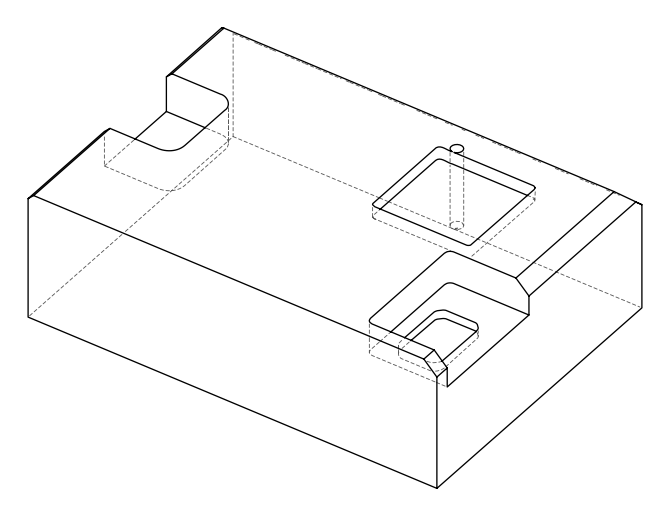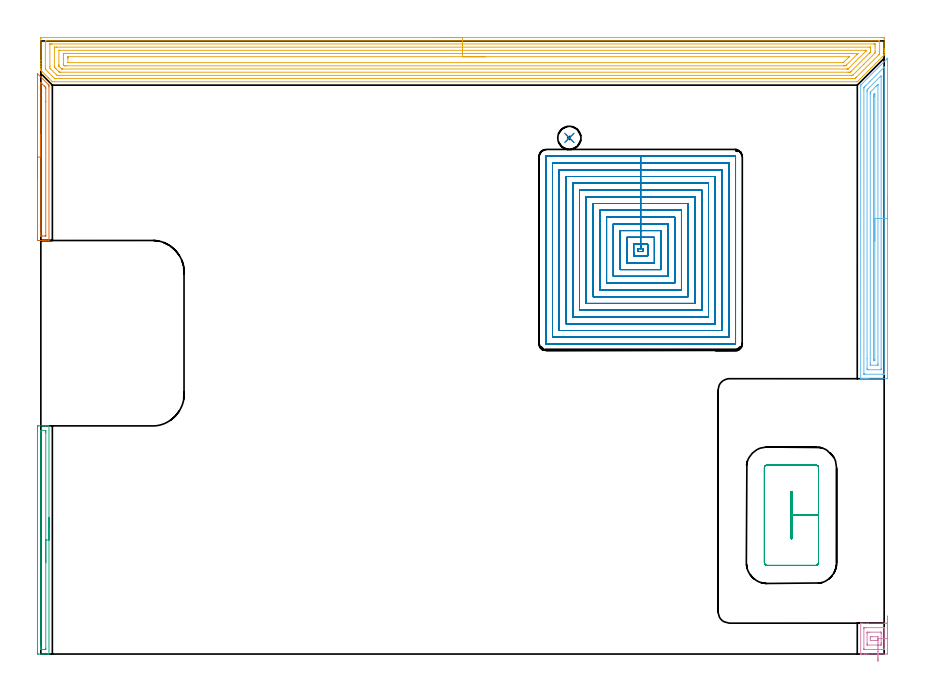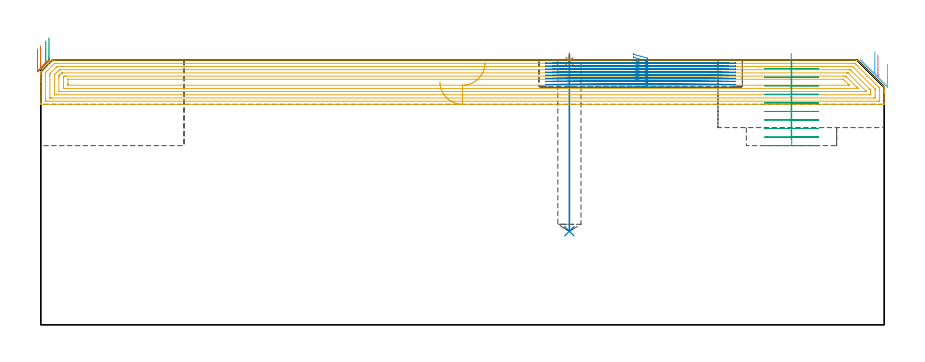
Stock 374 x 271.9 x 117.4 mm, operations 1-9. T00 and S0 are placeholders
(PLAN: 11 operations, 6 tool changes, 137.5 min)
(1 SPOT_DRILL | STEP1POCKET | NXT0321_9005460120000 | 0.03 min | 2 mm3)
(2 DRILL_BLIND_HOLE_INTO_CENTER | STEP1POCKET | UGT0301_216 | 0.31 min | 6128 mm3)
(3 AREA_MILL | FG_CHAMFER_SURFACE | UGT0205_001 | 1.8 min | 1359 mm3)
(4 AREA_MILL_1 | FG_CHAMFER_SURFACE_1 | UGT0205_001 | 0.74 min | 1434 mm3)
(5 AREA_MILL_2 | FG_CHAMFER_SURFACE_2 | UGT0205_001 | 21.08 min | 71841 mm3)
(6 AREA_MILL_3 | FG_CHAMFER_SURFACE_3 | UGT0205_001 | 5.64 min | 9962 mm3)
(7 AREA_MILL_4 | FG_CHAMFER_SURFACE_4 | UGT0205_001 | 1.33 min | 963 mm3)
(8 MILL_RECTANGULAR_POCKET | POCKET_RECTANGULAR_STRAIGHT | NXT0201_002 | Follow Part, ap 1.5, ae 75% | 46.7 min | 97267 mm3)
(9 MILL_RECTANGULAR_POCKET_1 | POCKET_RECTANGULAR_STRAIGHT_1 | NXT0201_012 | Follow Part, ap 4, ae 75% | 4.86 min | 88990 mm3)
(10 MILL_SLOT | SLOT_PARTIAL_RECTANGULAR | NXT0201_013 | Follow Part, ap 2.5, ae 75% | 40.83 min | 167420 mm3)
(11 MILL_SLOT_1 | SLOT_PARTIAL_RECTANGULAR_1 | NXT0201_012 | Follow Part, ap 4, ae 75% | 14.2 min | 194584 mm3)
(TOOL NXT0321_9005460120000 | NC Spot Drill, 142deg, 12mm, Carbide, Uncoated | D12 PA142 FL30 Z2)
(TOOL UGT0301_216 | Twist Drill 10.3 mm | D10.3 PA118 FL82 Z2)
(TOOL UGT0205_001 | Chamfer Mill 20 x 3 x 45 deg. | D20 FL50 Z2)
(TOOL NXT0201_002 | ENDMILL 6mm [R216.24-06050CBC13P 1620] | D6 R1 FL13 Z4)
(TOOL NXT0201_012 | ENDMILL 16mm [2P460-1600-NA 1630] | D16 FL38 Z6)
(TOOL NXT0201_013 | ENDMILL 10mm | D10 FL30 Z4)
(OP 1 SPOT_DRILL)
G17 G21 G94 G90
T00 M6
G54
G17 G0 G90 X234.4 Y228.9 S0 M3
G43 Z127.4 H0
G94 G81 G98 Z116.957 F250. R120.4
G80
M5
M2
(OP 2 DRILL_BLIND_HOLE_INTO_CENTER)
G17 G21 G94 G90
T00 M6
G54
G17 G0 G90 X234.4 Y228.9 S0 M3
G43 Z127.4 H0
G94 G81 G98 Z41.5 F250. R119.4
G80
M5
M2
(OP 3 AREA_MILL)
G17 G21 G94 G90
T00 M6
G54
G17 G0 G90 X3.6 Y60.6 S1061 M3
G43 Z127.4 H0
G94 G1 Y60.562 Z126.528 F250.
Y60.448 Z125.663
Y60.259 Z124.812
Y59.997 Z123.98
Y59.663 Z123.174
Y59.26 Z122.4
Y58.792 Z121.664
Y58.26 Z120.972
Y57.671 Z120.329
Y57.028 Z119.739
Y56.336 Z119.208
Y55.6 Z118.74
Y54.826 Z118.337
Y54.02 Z118.003
Y53.188 Z117.741
Y52.336 Z117.552
Y51.472 Z117.438
Y50.6 Z117.4
Y0.163
X3.598 Y0.01 Z117.388
X3.47 Y0.002 Z117.262
X3.336 Y0. Z117.135
X3. Z116.799
X2.363 Z116.157
X1.169 Z114.966
X0.612 Z114.406
X-1.138 Y0.001 Z112.658
X-1.357 Y0.004 Z112.439
X-1.492 Y0.01 Z112.304
X-1.497 Y0.243 Z112.301
X-1.5 Y0.609 Z112.3
Y0.978
Y100.591
X-1.497 Y100.957 Z112.301
X-1.492 Y101.19 Z112.304
X-1.138 Y101.2 Z112.658
X0.612 Z114.406
X1.169 Z114.966
X1.488 Z115.283
X2.044 Z115.84
X2.363 Z116.157
X3. Z116.799
X3.336 Z117.135
X3.47 Y101.198 Z117.262
X3.605 Y101.19 Z117.395
X3.6 Y101.041 Z117.4
Y50.6
X2.186 Z115.986
X2.185 Y2.576 Z115.985
X2.183 Y2.394 Z115.983
X2.179 Y2.04 Z115.979
X2.17 Y2.01 Z115.97
X2.106 Y2.006 Z115.906
X2.003 Y2.002 Z115.803
X1.874 Y2. Z115.674
X0.123 Y2.001 Z113.923
X-0.031 Y2.005 Z113.769
X-0.059 Y2.009 Z113.741
X-0.079 Y2.015 Z113.721
X-0.08 Y2.049 Z113.72
X-0.084 Y2.212 Z113.716
X-0.085 Y2.394 Z113.715
X-0.086 Y3.107 Z113.714
X-0.085 Y98.624 Z113.715
X-0.083 Y98.806 Z113.717
X-0.079 Y99.16 Z113.721
X-0.07 Y99.19 Z113.73
X-0.006 Y99.194 Z113.794
X0.097 Y99.198 Z113.897
X0.226 Y99.2 Z114.026
X1.977 Y99.199 Z115.777
X2.131 Y99.195 Z115.931
X2.159 Y99.191 Z115.959
X2.179 Y99.185 Z115.979
X2.18 Y99.151 Z115.98
X2.184 Y98.988 Z115.984
X2.185 Y98.806 Z115.985
X2.186 Y98.093 Z115.986
Y50.6
Y49.728 Z116.024
Y48.864 Z116.138
Y48.012 Z116.326
Y47.18 Z116.589
Y46.374 Z116.923
Y45.6 Z117.325
Y44.864 Z117.794
Y44.172 Z118.325
Y43.529 Z118.915
Y42.94 Z119.558
Y42.408 Z120.25
Y41.94 Z120.986
Y41.537 Z121.76
Y41.203 Z122.565
Y40.941 Z123.397
Y40.752 Z124.249
Y40.638 Z125.114
Y40.6 Z125.986
G0 Z127.4
M5
M2
(OP 4 AREA_MILL_1)
G17 G21 G94 G90
T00 M6
G54
G17 G0 G90 X375.5 Y16.85 S1061 M3
G43 Z127.4 H0
Z115.5
G94 G1 Y16.812 Z114.629 F250.
Y16.698 Z113.764
Y16.509 Z112.912
Y16.247 Z112.08
Y15.913 Z111.274
Y15.51 Z110.5
Y15.041 Z109.764
Y14.51 Z109.072
Y13.921 Z108.429
Y13.278 Z107.84
Y12.586 Z107.309
Y11.85 Z106.84
Y11.076 Z106.437
Y10.27 Z106.103
Y9.438 Z105.841
Y8.586 Z105.652
Y7.722 Z105.538
Y6.85 Z105.5
Y0.604
X375.497 Y0.307 Z105.502
X375.492 Y0.01 Z105.506
X375.19 Y0. Z105.807
X366.874 Z114.12
X366.297 Z114.7
X365.982 Z115.014
X365.405 Z115.591
X365.09 Z115.905
X364.022 Z116.977
X363.654 Z117.337
X363.611 Z117.38
X363.602 Y0.007 Z117.388
X363.6 Y0.157 Z117.4
Y13.542
X363.603 Y13.69 Z117.388
X363.651 Y13.692 Z117.34
X364.023 Y13.7 Z116.977
X364.46 Z116.539
X365.09 Z115.905
X366.297 Z114.7
X366.874 Z114.12
X374.298 Z106.699
X374.902 Y13.698 Z106.096
X375.492 Y13.693 Z105.505
X375.495 Y13.689 Z105.503
X375.499 Y13.096 Z105.501
X375.5 Y12.498 Z105.5
Y6.85
X374.086 Z106.914
Y2.388
Y2.312
X374.084 Y2.236 Z106.916
X374.08 Y2.085 Z106.92
X374.076 Y2.009 Z106.924
X374.058 Y2.006 Z106.942
X374.01 Y2.003 Z106.99
X373.506 Y2. Z107.494
X373.118 Z107.882
X365.478 Z115.522
X365.09 Y2.003 Z115.91
X365.036 Y2.006 Z115.964
X365.025 Y2.009 Z115.975
X365.021 Y2.06 Z115.979
X365.017 Y2.16 Z115.983
X365.015 Y2.312 Z115.985
X365.014 Y2.388 Z115.986
Y11.388
X365.016 Y11.464 Z115.984
X365.02 Y11.615 Z115.98
X365.024 Y11.691 Z115.976
X365.042 Y11.694 Z115.958
X365.09 Y11.697 Z115.91
X365.594 Y11.7 Z115.406
X365.982 Z115.018
X373.622 Z107.378
X374.01 Y11.697 Z106.99
X374.064 Y11.694 Z106.936
X374.075 Y11.691 Z106.925
X374.079 Y11.64 Z106.921
X374.083 Y11.54 Z106.917
X374.085 Y11.388 Z106.915
X374.086 Y11.312 Z106.914
Y6.85
X372.672 Z108.328
Y5.065
X372.671 Y4.62 Z108.329
X372.669 Y4.173 Z108.331
X372.667 Y4.062 Z108.333
X372.665 Y4.015 Z108.335
X372.571 Y4.01 Z108.429
X372.397 Y4.002 Z108.603
X372.226 Y4.001 Z108.774
X371.507 Y4. Z109.493
X366.701 Y4.001 Z114.299
X366.586 Y4.002 Z114.414
X366.494 Y4.006 Z114.506
X366.438 Y4.01 Z114.562
X366.435 Y4.026 Z114.565
X366.433 Y4.173 Z114.567
X366.429 Y4.618 Z114.571
Y9.08
X366.431 Y9.527 Z114.569
X366.433 Y9.638 Z114.567
X366.435 Y9.685 Z114.565
X366.529 Y9.69 Z114.471
X366.703 Y9.698 Z114.297
X366.874 Y9.699 Z114.126
X367.593 Y9.7 Z113.407
X372.399 Y9.699 Z108.601
X372.514 Y9.698 Z108.486
X372.606 Y9.694 Z108.394
X372.662 Y9.69 Z108.338
X372.665 Y9.674 Z108.335
X372.667 Y9.527 Z108.333
X372.671 Y9.082 Z108.329
X372.672 Y6.85 Z108.328
X371.257 Z109.743
X371.252 Y6.039 Z109.748
X371.251 Y6.016 Z109.749
X371.237 Y6.01 Z109.763
X371.185 Y6.005 Z109.815
X371.079 Y6.002 Z109.921
X370.867 Y6. Z110.133
X370.442 Z110.558
X368.013 Y6.002 Z112.987
X367.912 Y6.005 Z113.088
X367.863 Y6.01 Z113.137
X367.849 Y6.014 Z113.151
X367.843 Y6.85 Z113.157
X367.848 Y7.661 Z113.152
X367.849 Y7.684 Z113.151
X367.863 Y7.69 Z113.137
X367.915 Y7.694 Z113.085
X368.021 Y7.698 Z112.979
X368.233 Y7.7 Z112.767
X368.658 Z112.342
X371.087 Y7.698 Z109.913
X371.188 Y7.695 Z109.812
X371.237 Y7.69 Z109.763
X371.251 Y7.686 Z109.749
X371.257 Y6.85 Z109.743
Y5.978 Z109.781
X371.256 Y5.114 Z109.896
Y4.262 Z110.085
Y3.43 Z110.347
X371.255 Y2.624 Z110.681
Y1.85 Z111.085
Y1.115 Z111.554
Y0.423 Z112.085
X371.254 Y-0.22 Z112.675
Y-0.809 Z113.318
Y-1.34 Z114.01
Y-1.808 Z114.746
Y-2.211 Z115.52
Y-2.545 Z116.326
X371.253 Y-2.807 Z117.158
Y-2.995 Z118.01
Y-3.109 Z118.875
Y-3.146 Z119.747
G0 Z127.4
M5
M2
(OP 5 AREA_MILL_2)
G17 G21 G94 G90
T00 M6
G54
G17 G0 G90 X177. Y273.4 S1061 M3
G43 Z127.4 H0
Z107.8
G94 G1 X177.038 Z106.928 F250.
X177.152 Z106.063
X177.341 Z105.212
X177.603 Z104.38
X177.937 Z103.574
X178.34 Z102.8
X178.808 Z102.064
X179.339 Z101.372
X179.929 Z100.729
X180.572 Z100.139
X181.264 Z99.608
X182. Z99.14
X182.774 Z98.737
X183.58 Z98.403
X184.412 Z98.141
X185.263 Z97.952
X186.128 Z97.838
X187. Z97.8
X372.865
X373.374 Y273.398 Z97.802
X373.878 Y273.394 Z97.804
X373.991 Y273.392 Z97.806
X374. Y272.895 Z98.302
Y268.469 Z102.725
Y267.937 Z103.259
Y267.584 Z103.612
Y267.052 Z104.144
Y266.698 Z104.496
X373.999 Y265.813 Z105.385
X373.997 Y265.708 Z105.489
X373.97 Y265.674 Z105.525
X373.676 Y265.376 Z105.824
X373.23 Y264.928 Z106.269
X362.545 Y254.245 Z116.955
X362.212 Y253.913 Z117.285
X362.103 Y253.805 Z117.391
X361.754 Y253.8 Z117.4
X5.989
X5.1 Y253.805 Z117.395
X5.095
X3.307 Y255.592 Z115.606
X0.169 Y258.731 Z112.468
X0.004 Y258.892 Z112.3
X0.001 Y258.907 Z112.285
X0. Y259.084 Z112.109
Y259.438 Z111.762
Y259.795 Z111.405
Y260.502 Z110.694
Y261.74 Z109.457
Y263.157 Z108.038
Y272.895 Z98.302
X0.003 Y273.164 Z98.034
X0.01 Y273.392 Z97.806
X0.24 Y273.399 Z97.799
X187. Y273.4 Z97.8
Y271.986 Z99.214
X371.587 Y271.985 Z99.215
X371.612
X371.99 Y271.971 Z99.229
X371.993 Y271.856 Z99.344
X371.999 Y271.602 Z99.598
X372. Y267.175 Z104.025
X371.999 Y266.698 Z104.502
X371.996 Y266.293 Z104.907
X371.99 Y266.172 Z105.028
X371.926 Y266.087 Z105.113
X371.587 Y265.736 Z105.464
X361.754 Y255.904 Z115.296
X361.394 Y255.546 Z115.654
X361.213 Y255.369 Z115.831
X361.069 Y255.231 Z115.969
X360.86 Y255.216 Z115.984
X360.835 Y255.215 Z115.985
X359.966 Y255.214 Z115.986
X6.858
X6.423 Y255.217 Z115.983
X6.207 Y255.22 Z115.98
X6.156 Y255.221 Z115.979
X6.099 Y255.262 Z115.938
X5.989 Y255.366 Z115.834
X5.275 Y256.075 Z115.125
X5.095 Y256.255 Z114.945
X2.413 Y258.939 Z112.261
X2.08 Y259.282 Z111.918
X2.01 Y259.373 Z111.827
X2.006 Y259.48 Z111.72
X2.003 Y259.616 Z111.584
X2. Y260.025 Z111.175
Y271.125 Z100.075
X2.002 Y271.532 Z99.668
X2.01 Y271.943 Z99.257
X2.015 Y271.98 Z99.22
X2.034 Y271.982 Z99.218
X2.087 Y271.984 Z99.216
X2.196 Y271.985 Z99.215
X2.413 Y271.986 Z99.214
X187.
Y270.572 Z100.628
X369.464 Y270.571 Z100.629
X369.799 Y270.569 Z100.631
X369.91 Y270.567 Z100.633
X369.99 Y270.564 Z100.636
X369.994 Y270.438 Z100.762
X369.997 Y270.239 Z100.961
X370. Y269.553 Z101.647
X369.999 Y267.385 Z103.815
X369.992 Y266.698 Z104.502
X369.99 Y266.601 Z104.599
X369.946 Y266.553 Z104.647
X369.799 Y266.4 Z104.8
X364.788 Y261.387 Z109.813
X360.165 Y256.764 Z114.436
X360.097 Y256.699 Z114.501
X360.041 Y256.648 Z114.552
X360.024 Y256.635 Z114.565
X360.007 Y256.633 Z114.567
X359.966 Y256.631 Z114.569
X359.407 Y256.629 Z114.571
X359.072 Y256.628 Z114.572
X8.111 Y256.629 Z114.571
X7.776 Y256.631 Z114.569
X7.211 Y256.635 Z114.565
X6.883 Y256.92 Z114.28
X6.84 Y256.961 Z114.239
X4.201 Y259.599 Z111.601
X4.184 Y259.616 Z111.584
X4.01 Y259.805 Z111.395
X4.002 Y260.502 Z110.698
X4.001 Y260.7 Z110.5
Y270.438 Z100.762
X4.005 Y270.505 Z100.695
X4.01 Y270.556 Z100.644
X4.018 Y270.565 Z100.635
X4.034 Y270.567 Z100.633
X4.201 Y270.569 Z100.631
X4.76 Y270.571 Z100.629
X5.095 Y270.572 Z100.628
X187.
Y269.157 Z102.043
X367.316
X367.881 Y269.156 Z102.044
X367.939 Y269.154 Z102.046
X367.978 Y269.151 Z102.049
X367.99 Y269.146 Z102.054
X367.992 Y269.122 Z102.078
X367.997 Y268.909 Z102.291
X368. Y268.48 Z102.72
Y267.595 Z103.605
X367.99 Y267.147 Z104.053
X367.983 Y267.044 Z104.156
X367.926 Y266.982 Z104.218
X367.828 Y266.88 Z104.32
X367.649 Y266.698 Z104.502
X367.385 Y266.433 Z104.767
X359.379 Y258.428 Z112.772
X359.072 Y258.123 Z113.077
X359.012 Y258.068 Z113.132
X358.991 Y258.052 Z113.148
X358.971 Y258.05 Z113.15
X358.871 Y258.046 Z113.154
X358.178 Y258.043 Z113.157
X357.98
X8.67
X8.47 Y258.044 Z113.156
X8.298 Y258.047 Z113.153
X8.216 Y258.05 Z113.15
X8.047 Y258.211 Z112.989
X7.776 Y258.474 Z112.726
X7.518 Y258.731 Z112.469
X6.883 Y259.367 Z111.833
X6.636 Y259.616 Z111.584
X6.395 Y259.866 Z111.334
X6.01 Y260.274 Z110.926
X6. Y260.49 Z110.71
Y260.502 Z110.698
Y268.458 Z102.742
X6.004 Y268.906 Z102.294
X6.008 Y269.124 Z102.076
X6.01 Y269.146 Z102.054
X6.029 Y269.151 Z102.049
X6.088 Y269.154 Z102.046
X6.189 Y269.156 Z102.044
X6.883 Y269.157 Z102.043
X7.081
X187.
Y267.743 Z103.457
X365.33
X365.491 Y267.741 Z103.459
X365.812 Y267.736 Z103.464
X365.99 Y267.73 Z103.47
X365.993 Y267.678 Z103.522
Y267.584 Z103.616
X365.99 Y267.503 Z103.697
X365.929 Y267.436 Z103.764
X365.833 Y267.335 Z103.865
X365.709 Y267.208 Z103.992
X358.118 Y259.616 Z111.584
X358.024 Y259.526 Z111.674
X357.983 Y259.489 Z111.711
X357.964 Y259.474 Z111.726
X357.927 Y259.464 Z111.736
X357.607 Y259.459 Z111.741
X357.445 Y259.457 Z111.743
X9.725
X9.564 Y259.458 Z111.742
X9.403 Y259.461 Z111.739
X9.297 Y259.464 Z111.736
X9.237 Y259.473 Z111.727
X9.207 Y259.5 Z111.7
X9.085 Y259.616 Z111.584
X8.67 Y260.029 Z111.171
X8.203 Y260.502 Z110.698
X8.049 Y260.661 Z110.539
X8.01 Y260.711 Z110.489
X8.007 Y260.751 Z110.449
X8.003 Y260.834 Z110.366
X8. Y261.165 Z110.035
Y261.387 Z109.813
X8.001 Y267.667 Z103.533
X8.002 Y267.708 Z103.492
X8.006 Y267.728 Z103.472
X8.008 Y267.733 Z103.467
X8.027 Y267.736 Z103.464
X8.348 Y267.741 Z103.459
X8.51 Y267.743 Z103.457
X187.
Y266.329 Z104.871
X362.128
X362.258 Y266.327 Z104.873
X362.327 Y266.324 Z104.876
X362.359 Y266.322 Z104.878
X362.346 Y266.304 Z104.896
X362.312 Y266.265 Z104.935
X362.254 Y266.203 Z104.997
X361.866 Y265.813 Z105.387
X357.362 Y261.31 Z109.89
X357.285 Y261.234 Z109.966
X356.905 Y260.877 Z110.323
X356.391 Y260.874 Z110.326
X356.017 Y260.872 Z110.328
X11.352 Y260.871 Z110.329
X10.978 Y260.872 Z110.328
X10.458 Y260.876 Z110.324
X10.29 Y260.878 Z110.322
X10.115 Y261.044 Z110.156
X10.028 Y261.13 Z110.07
X10.01 Y261.151 Z110.049
X10.006 Y261.181 Z110.019
X10.003 Y261.236 Z109.964
X10.001 Y261.387 Z109.813
X10. Y261.841 Z109.359
Y264.043 Z107.157
Y265.381 Z105.819
X10.002 Y265.813 Z105.387
X10.006 Y266.261 Z104.939
X10.012 Y266.322 Z104.878
X10.068 Y266.324 Z104.876
X10.198 Y266.327 Z104.873
X10.458 Y266.328 Z104.872
X10.831 Y266.329 Z104.871
X187.
Y264.915 Z106.285
X358.192
X358.384 Y264.912 Z106.288
X358.478 Y264.908 Z106.292
X358.498 Y264.905 Z106.295
X358.491 Y264.895 Z106.305
X358.457 Y264.856 Z106.344
X358.355 Y264.753 Z106.447
X358.251 Y264.648 Z106.552
X356.76 Y263.157 Z108.043
X356.391 Y262.788 Z108.412
X356.129 Y262.531 Z108.669
X355.913 Y262.322 Z108.878
X355.877 Y262.292 Z108.908
X355.827 Y262.29 Z108.91
X355.717 Y262.287 Z108.913
X355.497 Y262.285 Z108.915
X12.233
X12.033 Y262.29 Z108.91
X12.014 Y262.292 Z108.908
X12.009 Y262.303 Z108.897
X12.003 Y262.328 Z108.872
X12.001 Y262.353 Z108.847
X12. Y262.381 Z108.819
Y264.286 Z106.914
Y264.53 Z106.67
X12.002 Y264.692 Z106.508
X12.005 Y264.822 Z106.378
X12.01 Y264.903 Z106.297
X12.028 Y264.908 Z106.292
X12.246 Y264.914 Z106.286
X12.259 Y264.915 Z106.285
X187.
X187.871 Z106.323
X188.736 Z106.437
X189.588 Z106.626
X190.42 Z106.888
X191.226 Z107.222
X192. Z107.625
X192.736 Z108.094
X193.428 Z108.625
X194.071 Z109.214
X194.66 Z109.857
X195.191 Z110.549
X195.66 Z111.285
X196.063 Z112.059
X196.397 Z112.865
X196.659 Z113.697
X196.848 Z114.549
X196.962 Z115.414
X197. Z116.285
G0 Z127.4
M5
M2
(OP 6 AREA_MILL_3)
G17 G21 G94 G90
T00 M6
G54
G17 G0 G90 X375.5 Y203.15 S1061 M3
G43 Z127.4 H0
Z115.5
G94 G1 Y203.112 Z114.628 F250.
Y202.998 Z113.764
Y202.809 Z112.912
Y202.547 Z112.08
Y202.213 Z111.274
Y201.81 Z110.5
Y201.342 Z109.764
Y200.81 Z109.072
Y200.221 Z108.429
Y199.578 Z107.84
Y198.886 Z107.308
Y198.15 Z106.84
Y197.376 Z106.437
Y196.57 Z106.103
Y195.738 Z105.841
Y194.886 Z105.652
Y194.022 Z105.538
Y193.15 Z105.5
Y122.697
X375.498 Y122.401 Z105.501
X375.492 Y122.11 Z105.506
X375.197 Y122.1 Z105.8
X366.874 Z114.12
X366.284 Z114.713
X365.982 Z115.014
X365.392 Z115.605
X365.09 Z115.905
X364.488 Z116.512
X364.198 Z116.801
X364.004 Z116.995
X363.651 Z117.34
X363.611 Z117.38
X363.602 Y122.108 Z117.388
X363.6 Y122.25 Z117.4
Y252.01
X363.604 Y252.295 Z117.39
X363.727 Y252.427 Z117.273
X375.2 Y263.901 Z105.799
X375.348 Y264.049 Z105.649
X375.497 Y264.198 Z105.501
X375.498 Z105.499
X375.5 Y264.104 Z105.5
Y193.15
X374.086 Z106.914
Y124.404
X374.084 Y124.328 Z106.916
X374.079 Y124.177 Z106.921
X374.074 Y124.109 Z106.926
X374.057 Y124.106 Z106.943
X374.01 Y124.103 Z106.99
X373.498 Y124.1 Z107.502
X373.118 Z107.882
X365.47 Z115.53
X365.09 Y124.103 Z115.91
X365.037 Y124.106 Z115.963
X365.026 Y124.109 Z115.974
X365.021 Y124.152 Z115.979
X365.017 Y124.252 Z115.983
X365.015 Y124.404 Z115.985
X365.014 Y124.48 Z115.986
Y250.302
X365.016 Y251.118 Z115.984
X365.018 Y251.19 Z115.982
X365.023 Y251.261 Z115.977
X365.09 Y251.334 Z115.91
X365.426 Y251.674 Z115.574
X365.759 Y252.01 Z115.241
X367.766 Y254.016 Z113.234
X373.898 Y260.148 Z107.102
X374.01 Y260.258 Z106.99
X374.049 Y260.293 Z106.951
X374.072 Y260.312 Z106.928
X374.079 Y260.263 Z106.921
X374.084 Y260.112 Z106.916
X374.085 Y260.036 Z106.915
X374.086 Y193.15 Z106.914
X372.672 Z108.328
X372.671 Y126.711 Z108.329
X372.667 Y126.264 Z108.333
X372.665 Y126.154 Z108.335
X372.657 Y126.11 Z108.343
X372.553 Y126.105 Z108.447
X372.389 Y126.101 Z108.611
X367.038 Y126.1 Z113.962
X366.874 Y126.103 Z114.126
X366.711 Y126.109 Z114.289
X366.435 Y126.125 Z114.565
X366.433 Y126.264 Z114.567
X366.429 Y126.709 Z114.571
X366.428 Y131.085 Z114.572
X366.429 Y249.334 Z114.571
X366.431 Y249.777 Z114.569
X366.436 Y250.226 Z114.564
X366.652 Y250.448 Z114.348
X366.874 Y250.674 Z114.126
X372.669 Y256.469 Z108.331
X372.671 Y256.203 Z108.329
Y256.023
X372.672 Y193.15 Z108.328
X371.257 Z109.743
Y128.939
X371.251 Y128.131 Z109.749
X371.249 Y128.11 Z109.751
X371.228 Y128.107 Z109.772
X371.176 Y128.103 Z109.824
X371.071 Y128.101 Z109.929
X370.862 Y128.1 Z110.138
X368.018 Y128.101 Z112.982
X367.92 Y128.103 Z113.08
X367.871 Y128.107 Z113.129
X367.852 Y128.11 Z113.148
X367.85 Y128.122 Z113.15
X367.843 Y128.862 Z113.157
Y128.939
Y248.443
X367.844 Y248.85 Z113.156
X367.847 Y249.054 Z113.153
X367.85 Y249.154 Z113.15
X367.856 Y249.195 Z113.144
X367.879 Y249.222 Z113.121
X367.985 Y249.334 Z113.015
X370.658 Y252.01 Z110.342
X370.848 Y252.199 Z110.152
X370.997 Y252.346 Z110.003
X371.243 Y252.584 Z109.757
X371.249 Y252.59 Z109.751
X371.251 Y252.577 Z109.749
X371.255 Y252.508 Z109.745
X371.257 Y252.368 Z109.743
Y193.15
X369.843 Z111.157
Y130.723
X369.841 Y130.432 Z111.159
X369.837 Y130.138 Z111.163
X369.835 Y130.109 Z111.165
X369.822 Y130.107 Z111.178
X369.784 Y130.103 Z111.216
X369.706 Y130.101 Z111.294
X369.55 Z111.45
X369.276 Y130.105 Z111.724
X369.263 Y130.115 Z111.737
X369.261 Y130.12 Z111.739
X369.258 Y130.723 Z111.742
X369.257 Y131.016 Z111.743
Y246.952
X369.258 Y247.551 Z111.742
X369.26 Y247.841 Z111.74
X369.264 Y248.138 Z111.736
X369.55 Y248.452 Z111.45
X369.836 Y248.717 Z111.164
X369.84 Y248.443 Z111.16
X369.842 Y248.151 Z111.158
X369.843 Y247.551 Z111.157
Y247.258
Y193.15
Y192.278 Z111.195
Y191.414 Z111.309
Y190.562 Z111.498
Y189.73 Z111.76
Y188.924 Z112.094
Y188.15 Z112.497
Y187.414 Z112.965
Y186.722 Z113.496
Y186.079 Z114.086
Y185.49 Z114.729
Y184.958 Z115.421
Y184.49 Z116.157
Y184.087 Z116.931
Y183.753 Z117.737
Y183.491 Z118.569
Y183.302 Z119.42
Y183.188 Z120.285
Y183.15 Z121.157
G0 Z127.4
M5
M2
(OP 7 AREA_MILL_4)
G17 G21 G94 G90
T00 M6
G54
G17 G0 G90 X-1.5 Y210.4 S1061 M3
G43 Z127.4 H0
Z122.3
G94 G1 Y210.438 Z121.428 F250.
Y210.552 Z120.563
Y210.741 Z119.712
Y211.003 Z118.88
Y211.337 Z118.074
Y211.74 Z117.3
Y212.208 Z116.564
Y212.739 Z115.872
Y213.329 Z115.229
Y213.972 Z114.64
Y214.664 Z114.108
Y215.4 Z113.64
Y216.174 Z113.237
Y216.98 Z112.903
Y217.812 Z112.641
Y218.663 Z112.452
Y219.528 Z112.338
Y220.4 Z112.3
Y257.276
X-1.497 Y257.384 Z112.302
X-1.496 Y257.385 Z112.303
X-1.455 Y257.355 Z112.343
X3.238 Y252.662 Z117.037
X3.501 Y252.4 Z117.299
X3.601 Y252.3 Z117.399
X3.6 Y251.571 Z117.4
Y183.511
X3.597 Y183.41 Z117.389
X3.511 Y183.402 Z117.304
X3.419 Y183.4 Z117.217
X1.925 Z115.724
X1.488 Z115.284
X1.269 Z115.066
X0.612 Z114.409
X0.394 Z114.191
X-0.263 Z113.531
X-0.809 Z112.985
X-1.138 Y183.401 Z112.657
X-1.356 Y183.404 Z112.438
X-1.491 Y183.41 Z112.304
X-1.496 Y183.592 Z112.301
X-1.499 Y183.955
X-1.5 Y220.4 Z112.3
X-0.086 Z113.714
X-0.085 Y253.289 Z113.715
X-0.083 Y253.471 Z113.717
X-0.08 Y253.514 Z113.72
X-0.079 Y253.517 Z113.721
X-0.066 Y253.508 Z113.734
X-0.027 Y253.473 Z113.773
X0.161 Y253.289 Z113.961
X1.488 Y251.962 Z115.288
X1.935 Y251.511 Z115.735
X2.089 Y251.349 Z115.889
X2.179 Y251.24 Z115.979
X2.181 Y251.156 Z115.981
X2.185 Y250.803 Z115.985
X2.186 Y245.135 Z115.986
X2.185 Y185.556 Z115.985
X2.184 Y185.467 Z115.984
X2.181 Y185.424 Z115.981
X2.18 Y185.411 Z115.98
X2.143 Y185.409 Z115.943
X1.814 Y185.401 Z115.614
X0.612 Z114.412
X0.062 Y185.404 Z113.862
X-0.04 Y185.41 Z113.76
X-0.079 Y185.428 Z113.721
X-0.082 Y185.55 Z113.718
X-0.084 Y185.733 Z113.716
X-0.086 Y186.442 Z113.714
Y186.622
Y220.4
Y221.271 Z113.752
Y222.136 Z113.866
Y222.988 Z114.055
Y223.82 Z114.317
Y224.626 Z114.651
Y225.4 Z115.054
Y226.136 Z115.523
Y226.828 Z116.054
Y227.471 Z116.643
Y228.06 Z117.286
Y228.591 Z117.978
Y229.06 Z118.714
Y229.463 Z119.488
Y229.797 Z120.294
Y230.059 Z121.126
Y230.248 Z121.978
Y230.362 Z122.843
Y230.4 Z123.714
G0 Z127.4
M5
M2
(OP 8 MILL_RECTANGULAR_POCKET)
G17 G21 G94 G90
T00 M6
G54
G17 G0 G90 X262.9 Y178.114 S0 M3
G43 Z127.4 H1
Z120.4
G94 G1 Y176.5 Z119.968 F250.
X269.1 Z118.306
Y181.8 Z116.886
X266. Z116.055
Y179.8
X264.9 F500.
Y178.5
X267.1
Y179.8
X266.
Y181.8
X262.9
Y176.5
X269.1
Y181.8
X266.
Y184.8
X259.9
Y173.5
X272.1
Y184.8
X266.
Y187.8
X256.9
Y170.5
X275.1
Y187.8
X266.
Y190.8
X253.9
Y167.5
X278.1
Y190.8
X266.
Y193.8
X250.9
Y164.5
X281.1
Y193.8
X266.
Y196.8
X247.9
Y161.5
X284.1
Y196.8
X266.
Y199.8
X244.9
Y158.5
X287.1
Y199.8
X266.
Y202.8
X241.9
Y155.5
X290.1
Y202.8
X266.
Y205.8
X238.9
Y152.5
X293.1
Y205.8
X266.
Y208.8
X235.9
Y149.5
X296.1
Y208.8
X266.
Y211.8
X232.9
Y146.5
X299.1
Y211.8
X266.
Y214.8
X235.115
X229.9
Y143.5
X302.1
Y214.8
X266.
Y217.8
X235.115
X226.9
Y140.5
X305.1
Y217.8
X266.
Y220.8
X224.
X223.945 Y220.795
X223.905 Y220.755
X223.9 Y220.7
Y137.6
X223.905 Y137.545
X223.945 Y137.505
X224. Y137.5
X308.
X308.055 Y137.505
X308.095 Y137.545
X308.1 Y137.6
Y220.7
X308.095 Y220.755
X308.055 Y220.795
X308. Y220.8
X266.
X265.
G0 X262.9 Y178.114 Z119.055
G1 Y176.5 Z118.623 F250.
X269.1 Z116.962
Y181.8 Z115.542
X266. Z114.711
Y179.8
X264.9 F500.
Y178.5
X267.1
Y179.8
X266.
Y181.8
X262.9
Y176.5
X269.1
Y181.8
X266.
Y184.8
X259.9
Y173.5
X272.1
Y184.8
X266.
Y187.8
X256.9
Y170.5
X275.1
Y187.8
X266.
Y190.8
X253.9
Y167.5
X278.1
Y190.8
X266.
Y193.8
X250.9
Y164.5
X281.1
Y193.8
X266.
Y196.8
X247.9
Y161.5
X284.1
Y196.8
X266.
Y199.8
X244.9
Y158.5
X287.1
Y199.8
X266.
Y202.8
X241.9
Y155.5
X290.1
Y202.8
X266.
Y205.8
X238.9
Y152.5
X293.1
Y205.8
X266.
Y208.8
X235.9
Y149.5
X296.1
Y208.8
X266.
Y211.8
X232.9
Y146.5
X299.1
Y211.8
X266.
Y214.8
X235.115
X229.9
Y143.5
X302.1
Y214.8
X266.
Y217.8
X235.115
X226.9
Y140.5
X305.1
Y217.8
X266.
Y220.8
X224.
X223.945 Y220.795
X223.905 Y220.755
X223.9 Y220.7
Y137.6
X223.905 Y137.545
X223.945 Y137.505
X224. Y137.5
X308.
X308.055 Y137.505
X308.095 Y137.545
X308.1 Y137.6
Y220.7
X308.095 Y220.755
X308.055 Y220.795
X308. Y220.8
X266.
X265.
G0 X262.9 Y178.114 Z117.711
G1 Y176.5 Z117.279 F250.
X269.1 Z115.617
Y181.8 Z114.197
X266. Z113.367
Y179.8
X264.9 F500.
Y178.5
X267.1
Y179.8
X266.
Y181.8
X262.9
Y176.5
X269.1
Y181.8
X266.
Y184.8
X259.9
Y173.5
X272.1
Y184.8
X266.
Y187.8
X256.9
Y170.5
X275.1
Y187.8
X266.
Y190.8
X253.9
Y167.5
X278.1
Y190.8
X266.
Y193.8
X250.9
Y164.5
X281.1
Y193.8
X266.
Y196.8
X247.9
Y161.5
X284.1
Y196.8
X266.
Y199.8
X244.9
Y158.5
X287.1
Y199.8
X266.
Y202.8
X241.9
Y155.5
X290.1
Y202.8
X266.
Y205.8
X238.9
Y152.5
X293.1
Y205.8
X266.
Y208.8
X235.9
Y149.5
X296.1
Y208.8
X266.
Y211.8
X232.9
Y146.5
X299.1
Y211.8
X266.
Y214.8
X235.115
X229.9
Y143.5
X302.1
Y214.8
X266.
Y217.8
X235.115
X226.9
Y140.5
X305.1
Y217.8
X266.
Y220.8
X224.
X223.945 Y220.795
X223.905 Y220.755
X223.9 Y220.7
Y137.6
X223.905 Y137.545
X223.945 Y137.505
X224. Y137.5
X308.
X308.055 Y137.505
X308.095 Y137.545
X308.1 Y137.6
Y220.7
X308.095 Y220.755
X308.055 Y220.795
X308. Y220.8
X266.
X265.
G0 X262.9 Y178.114 Z116.367
G1 Y176.5 Z115.934 F250.
X269.1 Z114.273
Y181.8 Z112.853
X266. Z112.022
Y179.8
X264.9 F500.
Y178.5
X267.1
Y179.8
X266.
Y181.8
X262.9
Y176.5
X269.1
Y181.8
X266.
Y184.8
X259.9
Y173.5
X272.1
Y184.8
X266.
Y187.8
X256.9
Y170.5
X275.1
Y187.8
X266.
Y190.8
X253.9
Y167.5
X278.1
Y190.8
X266.
Y193.8
X250.9
Y164.5
X281.1
Y193.8
X266.
Y196.8
X247.9
Y161.5
X284.1
Y196.8
X266.
Y199.8
X244.9
Y158.5
X287.1
Y199.8
X266.
Y202.8
X241.9
Y155.5
X290.1
Y202.8
X266.
Y205.8
X238.9
Y152.5
X293.1
Y205.8
X266.
Y208.8
X235.9
Y149.5
X296.1
Y208.8
X266.
Y211.8
X232.9
Y146.5
X299.1
Y211.8
X266.
Y214.8
X235.115
X229.9
Y143.5
X302.1
Y214.8
X266.
Y217.8
X235.115
X226.9
Y140.5
X305.1
Y217.8
X266.
Y220.8
X224.
X223.945 Y220.795
X223.905 Y220.755
X223.9 Y220.7
Y137.6
X223.905 Y137.545
X223.945 Y137.505
X224. Y137.5
X308.
X308.055 Y137.505
X308.095 Y137.545
X308.1 Y137.6
Y220.7
X308.095 Y220.755
X308.055 Y220.795
X308. Y220.8
X266.
X265.
G0 X262.9 Y178.114 Z115.022
G1 Y176.5 Z114.59 F250.
X269.1 Z112.929
Y181.8 Z111.508
X266. Z110.678
Y179.8
X264.9 F500.
Y178.5
X267.1
Y179.8
X266.
Y181.8
X262.9
Y176.5
X269.1
Y181.8
X266.
Y184.8
X259.9
Y173.5
X272.1
Y184.8
X266.
Y187.8
X256.9
Y170.5
X275.1
Y187.8
X266.
Y190.8
X253.9
Y167.5
X278.1
Y190.8
X266.
Y193.8
X250.9
Y164.5
X281.1
Y193.8
X266.
Y196.8
X247.9
Y161.5
X284.1
Y196.8
X266.
Y199.8
X244.9
Y158.5
X287.1
Y199.8
X266.
Y202.8
X241.9
Y155.5
X290.1
Y202.8
X266.
Y205.8
X238.9
Y152.5
X293.1
Y205.8
X266.
Y208.8
X235.9
Y149.5
X296.1
Y208.8
X266.
Y211.8
X232.9
Y146.5
X299.1
Y211.8
X266.
Y214.8
X235.115
X229.9
Y143.5
X302.1
Y214.8
X266.
Y217.8
X235.115
X226.9
Y140.5
X305.1
Y217.8
X266.
Y220.8
X224.
X223.945 Y220.795
X223.905 Y220.755
X223.9 Y220.7
Y137.6
X223.905 Y137.545
X223.945 Y137.505
X224. Y137.5
X308.
X308.055 Y137.505
X308.095 Y137.545
X308.1 Y137.6
Y220.7
X308.095 Y220.755
X308.055 Y220.795
X308. Y220.8
X266.
X265.
G0 X262.9 Y178.114 Z113.678
G1 Y176.5 Z113.245 F250.
X269.1 Z111.584
Y181.8 Z110.164
X266. Z109.333
Y179.8
X264.9 F500.
Y178.5
X267.1
Y179.8
X266.
Y181.8
X262.9
Y176.5
X269.1
Y181.8
X266.
Y184.8
X259.9
Y173.5
X272.1
Y184.8
X266.
Y187.8
X256.9
Y170.5
X275.1
Y187.8
X266.
Y190.8
X253.9
Y167.5
X278.1
Y190.8
X266.
Y193.8
X250.9
Y164.5
X281.1
Y193.8
X266.
Y196.8
X247.9
Y161.5
X284.1
Y196.8
X266.
Y199.8
X244.9
Y158.5
X287.1
Y199.8
X266.
Y202.8
X241.9
Y155.5
X290.1
Y202.8
X266.
Y205.8
X238.9
Y152.5
X293.1
Y205.8
X266.
Y208.8
X235.9
Y149.5
X296.1
Y208.8
X266.
Y211.8
X232.9
Y146.5
X299.1
Y211.8
X266.
Y214.8
X235.115
X229.9
Y143.5
X302.1
Y214.8
X266.
Y217.8
X235.115
X226.9
Y140.5
X305.1
Y217.8
X266.
Y220.8
X224.
X223.945 Y220.795
X223.905 Y220.755
X223.9 Y220.7
Y137.6
X223.905 Y137.545
X223.945 Y137.505
X224. Y137.5
X308.
X308.055 Y137.505
X308.095 Y137.545
X308.1 Y137.6
Y220.7
X308.095 Y220.755
X308.055 Y220.795
X308. Y220.8
X266.
X265.
G0 X262.9 Y178.114 Z112.333
G1 Y176.5 Z111.901 F250.
X269.1 Z110.24
Y181.8 Z108.82
X266. Z107.989
Y179.8
X264.9 F500.
Y178.5
X267.1
Y179.8
X266.
Y181.8
X262.9
Y176.5
X269.1
Y181.8
X266.
Y184.8
X259.9
Y173.5
X272.1
Y184.8
X266.
Y187.8
X256.9
Y170.5
X275.1
Y187.8
X266.
Y190.8
X253.9
Y167.5
X278.1
Y190.8
X266.
Y193.8
X250.9
Y164.5
X281.1
Y193.8
X266.
Y196.8
X247.9
Y161.5
X284.1
Y196.8
X266.
Y199.8
X244.9
Y158.5
X287.1
Y199.8
X266.
Y202.8
X241.9
Y155.5
X290.1
Y202.8
X266.
Y205.8
X238.9
Y152.5
X293.1
Y205.8
X266.
Y208.8
X235.9
Y149.5
X296.1
Y208.8
X266.
Y211.8
X232.9
Y146.5
X299.1
Y211.8
X266.
Y214.8
X235.115
X229.9
Y143.5
X302.1
Y214.8
X266.
Y217.8
X235.115
X226.9
Y140.5
X305.1
Y217.8
X266.
Y220.8
X224.
X223.945 Y220.795
X223.905 Y220.755
X223.9 Y220.7
Y137.6
X223.905 Y137.545
X223.945 Y137.505
X224. Y137.5
X308.
X308.055 Y137.505
X308.095 Y137.545
X308.1 Y137.6
Y220.7
X308.095 Y220.755
X308.055 Y220.795
X308. Y220.8
X266.
X265.
G0 X262.9 Y178.114 Z110.989
G1 Y176.5 Z110.556 F250.
X269.1 Z108.895
Y181.8 Z107.475
X266. Z106.644
Y179.8
X264.9 F500.
Y178.5
X267.1
Y179.8
X266.
Y181.8
X262.9
Y176.5
X269.1
Y181.8
X266.
Y184.8
X259.9
Y173.5
X272.1
Y184.8
X266.
Y187.8
X256.9
Y170.5
X275.1
Y187.8
X266.
Y190.8
X253.9
Y167.5
X278.1
Y190.8
X266.
Y193.8
X250.9
Y164.5
X281.1
Y193.8
X266.
Y196.8
X247.9
Y161.5
X284.1
Y196.8
X266.
Y199.8
X244.9
Y158.5
X287.1
Y199.8
X266.
Y202.8
X241.9
Y155.5
X290.1
Y202.8
X266.
Y205.8
X238.9
Y152.5
X293.1
Y205.8
X266.
Y208.8
X235.9
Y149.5
X296.1
Y208.8
X266.
Y211.8
X232.9
Y146.5
X299.1
Y211.8
X266.
Y214.8
X235.115
X229.9
Y143.5
X302.1
Y214.8
X266.
Y217.8
X235.115
X226.9
Y140.5
X305.1
Y217.8
X266.
Y220.8
X224.
X223.945 Y220.795
X223.905 Y220.755
X223.9 Y220.7
Y137.6
X223.905 Y137.545
X223.945 Y137.505
X224. Y137.5
X308.
X308.055 Y137.505
X308.095 Y137.545
X308.1 Y137.6
Y220.7
X308.095 Y220.755
X308.055 Y220.795
X308. Y220.8
X266.
X265.
G0 X262.9 Y178.114 Z109.644
G1 Y176.5 Z109.212 F250.
X269.1 Z107.551
Y181.8 Z106.131
X266. Z105.3
Y179.8
X264.9 F500.
Y178.5
X267.1
Y179.8
X266.
Y181.8
X262.9
Y176.5
X269.1
Y181.8
X266.
Y184.8
X259.9
Y173.5
X272.1
Y184.8
X266.
Y187.8
X256.9
Y170.5
X275.1
Y187.8
X266.
Y190.8
X253.9
Y167.5
X278.1
Y190.8
X266.
Y193.8
X250.9
Y164.5
X281.1
Y193.8
X266.
Y196.8
X247.9
Y161.5
X284.1
Y196.8
X266.
Y199.8
X244.9
Y158.5
X287.1
Y199.8
X266.
Y202.8
X241.9
Y155.5
X290.1
Y202.8
X266.
Y205.8
X238.9
Y152.5
X293.1
Y205.8
X266.
Y208.8
X235.9
Y149.5
X296.1
Y208.8
X266.
Y211.8
X232.9
Y146.5
X299.1
Y211.8
X266.
Y214.8
X235.115
X229.9
Y143.5
X302.1
Y214.8
X266.
Y217.8
X235.115
X226.9
Y140.5
X305.1
Y217.8
X266.
Y220.8
X224.
X223.945 Y220.795
X223.905 Y220.755
X223.9 Y220.7
Y137.6
X223.905 Y137.545
X223.945 Y137.505
X224. Y137.5
X308.
X308.055 Y137.505
X308.095 Y137.545
X308.1 Y137.6
Y220.7
X308.095 Y220.755
X308.055 Y220.795
X308. Y220.8
X266.
X265.
G0 Z127.4
M5
M2
(OP 9 MILL_RECTANGULAR_POCKET_1)
G17 G21 G94 G90
T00 M6
G54
G17 G0 G90 X332.78 Y65.911 S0 M3
G43 Z127.4 H1
Z120.4
G94 G1 Y51.18 Z116.453 F250.
X333.02 Z116.389
Y61.55 Z113.61
Y71.92 F500.
X332.78
Y51.18
X333.02
Y61.55
X344.9
Y82.6
G3 X343.7 Y83.8 R1.2
G1 X322.1
G3 X320.9 Y82.6 R1.2
G1 Y40.5
G3 X322.1 Y39.3 R1.2
G1 X343.7
G3 X344.9 Y40.5 R1.2
G1 Y61.55
Y62.55
G0 X332.78 Y65.911 Z116.61
G1 Y51.18 Z112.663 F250.
X333.02 Z112.599
Y61.55 Z109.82
Y71.92 F500.
X332.78
Y51.18
X333.02
Y61.55
X344.9
Y82.6
G3 X343.7 Y83.8 R1.2
G1 X322.1
G3 X320.9 Y82.6 R1.2
G1 Y40.5
G3 X322.1 Y39.3 R1.2
G1 X343.7
G3 X344.9 Y40.5 R1.2
G1 Y61.55
Y62.55
G0 X332.78 Y65.911 Z112.82
G1 Y51.18 Z108.873 F250.
X333.02 Z108.809
Y61.55 Z106.03
Y71.92 F500.
X332.78
Y51.18
X333.02
Y61.55
X344.9
Y82.6
G3 X343.7 Y83.8 R1.2
G1 X322.1
G3 X320.9 Y82.6 R1.2
G1 Y40.5
G3 X322.1 Y39.3 R1.2
G1 X343.7
G3 X344.9 Y40.5 R1.2
G1 Y61.55
Y62.55
G0 X332.78 Y65.911 Z109.03
G1 Y51.18 Z105.083 F250.
X333.02 Z105.019
Y61.55 Z102.24
Y71.92 F500.
X332.78
Y51.18
X333.02
Y61.55
X344.9
Y82.6
G3 X343.7 Y83.8 R1.2
G1 X322.1
G3 X320.9 Y82.6 R1.2
G1 Y40.5
G3 X322.1 Y39.3 R1.2
G1 X343.7
G3 X344.9 Y40.5 R1.2
G1 Y61.55
Y62.55
G0 X332.78 Y65.911 Z105.24
G1 Y51.18 Z101.293 F250.
X333.02 Z101.229
Y61.55 Z98.45
Y71.92 F500.
X332.78
Y51.18
X333.02
Y61.55
X344.9
Y82.6
G3 X343.7 Y83.8 R1.2
G1 X322.1
G3 X320.9 Y82.6 R1.2
G1 Y40.5
G3 X322.1 Y39.3 R1.2
G1 X343.7
G3 X344.9 Y40.5 R1.2
G1 Y61.55
Y62.55
G0 X332.78 Y65.911 Z101.45
G1 Y51.18 Z97.503 F250.
X333.02 Z97.439
Y61.55 Z94.66
Y71.92 F500.
X332.78
Y51.18
X333.02
Y61.55
X344.9
Y82.6
G3 X343.7 Y83.8 R1.2
G1 X322.1
G3 X320.9 Y82.6 R1.2
G1 Y40.5
G3 X322.1 Y39.3 R1.2
G1 X343.7
G3 X344.9 Y40.5 R1.2
G1 Y61.55
Y62.55
G0 X332.78 Y65.911 Z97.66
G1 Y51.18 Z93.713 F250.
X333.02 Z93.649
Y61.55 Z90.87
Y71.92 F500.
X332.78
Y51.18
X333.02
Y61.55
X344.9
Y82.6
G3 X343.7 Y83.8 R1.2
G1 X322.1
G3 X320.9 Y82.6 R1.2
G1 Y40.5
G3 X322.1 Y39.3 R1.2
G1 X343.7
G3 X344.9 Y40.5 R1.2
G1 Y61.55
Y62.55
G0 X332.78 Y65.911 Z93.87
G1 Y51.18 Z89.923 F250.
X333.02 Z89.859
Y61.55 Z87.08
Y71.92 F500.
X332.78
Y51.18
X333.02
Y61.55
X344.9
Y82.6
G3 X343.7 Y83.8 R1.2
G1 X322.1
G3 X320.9 Y82.6 R1.2
G1 Y40.5
G3 X322.1 Y39.3 R1.2
G1 X343.7
G3 X344.9 Y40.5 R1.2
G1 Y61.55
Y62.55
G0 X332.78 Y65.911 Z90.08
G1 Y51.18 Z86.133 F250.
X333.02 Z86.069
Y61.55 Z83.29
Y71.92 F500.
X332.78
Y51.18
X333.02
Y61.55
X344.9
Y82.6
G3 X343.7 Y83.8 R1.2
G1 X322.1
G3 X320.9 Y82.6 R1.2
G1 Y40.5
G3 X322.1 Y39.3 R1.2
G1 X343.7
G3 X344.9 Y40.5 R1.2
G1 Y61.55
Y62.55
G0 X332.78 Y65.911 Z86.29
G1 Y51.18 Z82.343 F250.
X333.02 Z82.279
Y61.55 Z79.5
Y71.92 F500.
X332.78
Y51.18
X333.02
Y61.55
X344.9
Y82.6
G3 X343.7 Y83.8 R1.2
G1 X322.1
G3 X320.9 Y82.6 R1.2
G1 Y40.5
G3 X322.1 Y39.3 R1.2
G1 X343.7
G3 X344.9 Y40.5 R1.2
G1 Y61.55
Y62.55
G0 Z127.4
M5
M2
